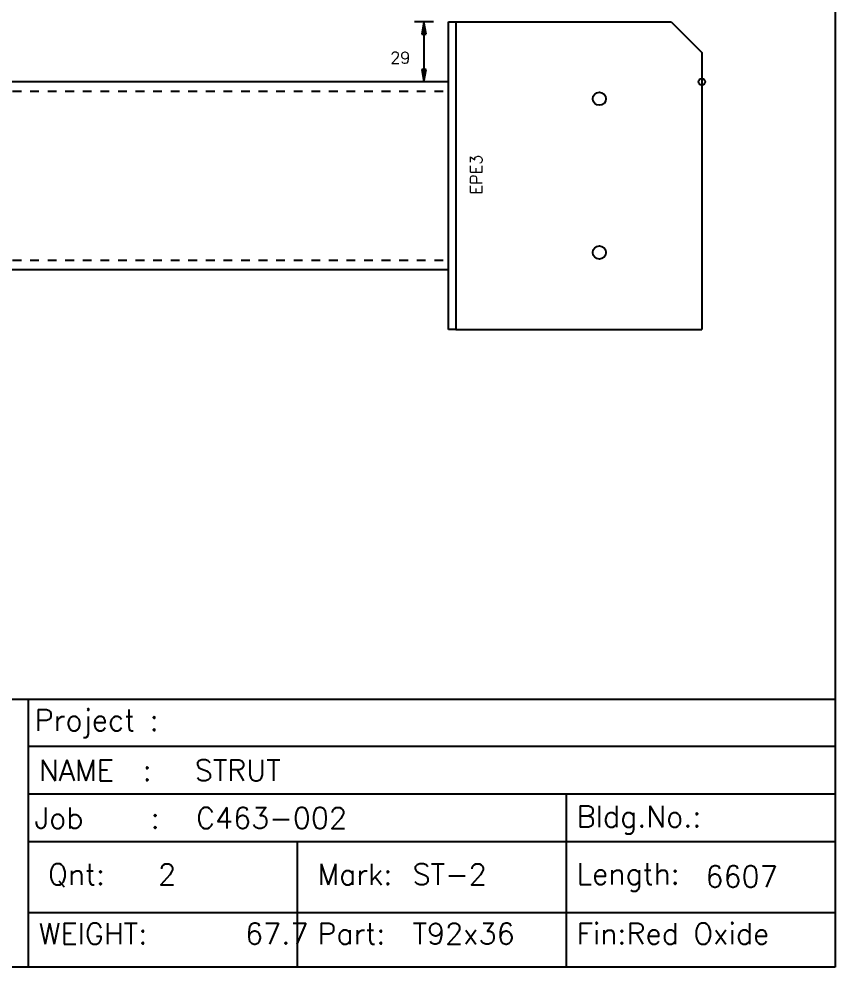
# Model space of a CAD drawing. Extents: x 0 to 420, y 0 to 297.
# Drawn here: x 309.5 to 420, y 0 to 128.4 of the extents above; entities that cross this region are included whole.
import ezdxf

# ---------------------------------------------------------------- set-up
doc = ezdxf.new("R2010")
doc.units = 0
doc.linetypes.add('CONTIN', pattern=[0])
doc.linetypes.add('DASHED', pattern=[2.38, 1.19, -1.19])
doc.layers.get('0').update_dxf_attribs({"linetype": 'CONTIN'})
for name, color, linetype in [('1', 7, 'CONTIN'), ('11', 7, 'CONTIN'), ('12', 2, 'CONTIN'), ('13', 2, 'CONTIN'), ('15', 6, 'CONTIN'), ('2', 7, 'CONTIN'), ('22', 7, 'CONTIN'), ('3', 1, 'CONTIN'), ('7', 3, 'DASHED')]:
    doc.layers.add(name, color=color, linetype=linetype)
doc.styles.add('SIMPLEX', font='SIMPLEX')

# ---------------------------------------------------------------- blocks, each defined once
blk = doc.blocks.new('CZEBORDR')
at = {"layer": '22'}
for p, q in [((420, 297), (420, 0)), ((420, 0), (0, 0))]:
    blk.add_line(p, q, dxfattribs=at)
blk = doc.blocks.new('LOGO')
at = {"linetype": 'CONTINUOUS'}
for p, q in [((-230.55, 36.3), (0, 36.3)), ((-138.23, 36.3), (0, 36.3)), ((-138.23, 36.3), (-109.26, 36.3)), ((-109.26, 36.3), (-109.26, 0)), ((-109.26, 36.3), (0, 36.3)), ((0, 36.3), (0, 0)), ((-109.26, 29.89), (0, 29.89)), ((-109.26, 23.45), (0, 23.45)), ((-36.42, 23.45), (-36.42, 0)), ((-109.26, 17.01), (0, 17.01)), ((-72.84, 17.01), (-72.84, 0)), ((-109.26, 7.37), (0, 7.37)), ((0, 0), (-230.55, 0)), ((-109.26, 0), (-138.23, 0))]:
    blk.add_line(p, q, dxfattribs=at)
at = {"layer": '22'}
for p, q in [((0, 297), (0, 0)), ((0, 0), (-420, 0))]:
    blk.add_line(p, q, dxfattribs=at)
at = {"style": 'SIMPLEX'}
for s, height, p in [('Project :', 2.857, (-108.38, 32.01)), ('NAME  :', 2.857, (-107.83, 25.21)), ('STRUT', 2.857, (-86.71, 25.21)), ('Job    :', 2.857, (-108.38, 18.77)), ('C463-002', 2.857, (-86.53, 18.77)), ('Bldg.No.:', 2.857, (-34.99, 18.96)), ('Qnt:', 2.857, (-106.58, 11.12)), ('   2', 2.857, (-98.06, 11.12)), ('Mark:', 2.857, (-70.1, 11.12)), ('ST-2', 2.857, (-57.21, 11.12)), ('Length:', 2.857, (-34.99, 11.2)), ('6607', 2.857, (-17.55, 10.83)), ('WEIGHT:', 2.857, (-107.83, 3.08)), ('     67.7', 2.857, (-90.53, 3.08)), ('Part:', 2.857, (-70.1, 3.08)), ('T92x36', 2.857, (-57.21, 3.08)), ('Fin:Red Oxide', 2.8575, (-34.99, 3.08))]:
    blk.add_text(s, height=height, dxfattribs=at).set_placement(p)
blk = doc.blocks.new('MAG_CRCL')
at = {"layer": '15'}
blk.add_circle((0, 0), 0.889, dxfattribs=at)
blk = doc.blocks.new('BSEPLT')
at = {"layer": '12'}
for p, q in [((-0.508, 0), (0.508, 0)), ((-0.508, -12.7), (-0.508, 0)), ((0.508, 0), (0.508, -12.7)), ((0.508, -12.7), (-0.508, -12.7))]:
    blk.add_line(p, q, dxfattribs=at)
blk = doc.blocks.new('ARROW')
at = {"layer": '2'}
for p, q in [((0, 0), (-1.651, 0.275)), ((-1.651, 0.275), (-1.651, -0.275)), ((-1.651, -0.275), (0, 0))]:
    blk.add_line(p, q, dxfattribs=at)
blk = doc.blocks.new('RED_CRCL')
at = {"layer": '3'}
blk.add_circle((0, 0), 0.889, dxfattribs=at)
blk = doc.blocks.new('CZEPIECE')
at = {"layer": '1'}
for p, q in [((367.638, 55.88), (77.761, 55.88)), ((367.638, 30.48), (367.638, 55.88)), ((77.761, 30.48), (367.638, 30.48))]:
    blk.add_line(p, q, dxfattribs=at)
at = {"layer": '13'}
for p, q in [((368.655, 64), (397.802, 64)), ((368.655, 64), (368.655, 22.36)), ((397.802, 64), (401.966, 59.836)), ((401.966, 59.836), (401.966, 22.36)), ((368.655, 22.36), (401.966, 22.36))]:
    blk.add_line(p, q, dxfattribs=at)
at = {"layer": '2'}
for p, q in [((365.607, 64), (363.067, 64)), ((364.337, 64), (364.336, 55.88)), ((365.607, 55.88), (363.067, 55.88))]:
    blk.add_line(p, q, dxfattribs=at)
at = {"layer": '7'}
for p, q in [((77.761, 54.61), (367.638, 54.61)), ((77.761, 31.75), (367.638, 31.75))]:
    blk.add_line(p, q, dxfattribs=at)
at = {"yscale": 3.279, "zscale": 3.279}
blk.add_blockref('BSEPLT', (368.147, 64), dxfattribs=at)
blk.add_blockref('BSEPLT', (368.147, 64), dxfattribs=at)
at = {"layer": '13'}
for p in [(388.086, 53.59), (388.086, 32.77)]:
    blk.add_blockref('RED_CRCL', p, dxfattribs=at)
at = {"layer": '15', "xscale": 0.5, "yscale": 0.5, "zscale": 0.5}
blk.add_blockref('MAG_CRCL', (401.966, 55.88), dxfattribs=at)
at = {"layer": '2'}
for p, rotation in [((364.337, 64), 90), ((364.336, 55.88), -90)]:
    blk.add_blockref('ARROW', p, dxfattribs=dict(at, rotation=rotation))
at = {"layer": '11', "style": 'SIMPLEX'}
blk.add_text('29', height=1.587, dxfattribs=at).set_placement((359.765, 58.352))
at = {"layer": '3', "style": 'SIMPLEX'}
blk.add_text('EPE3', height=1.587, rotation=90, dxfattribs=at).set_placement((372.211, 40.64))

msp = doc.modelspace()

# ---------------------------------------------------------------- block references
msp.add_blockref('CZEPIECE', (0, 64))
at = {"layer": '1'}
msp.add_blockref('CZEBORDR', (0, 0), dxfattribs=at)
at = {"layer": '2'}
msp.add_blockref('LOGO', (420, 0), dxfattribs=at)

doc.saveas('drawing.dxf')
